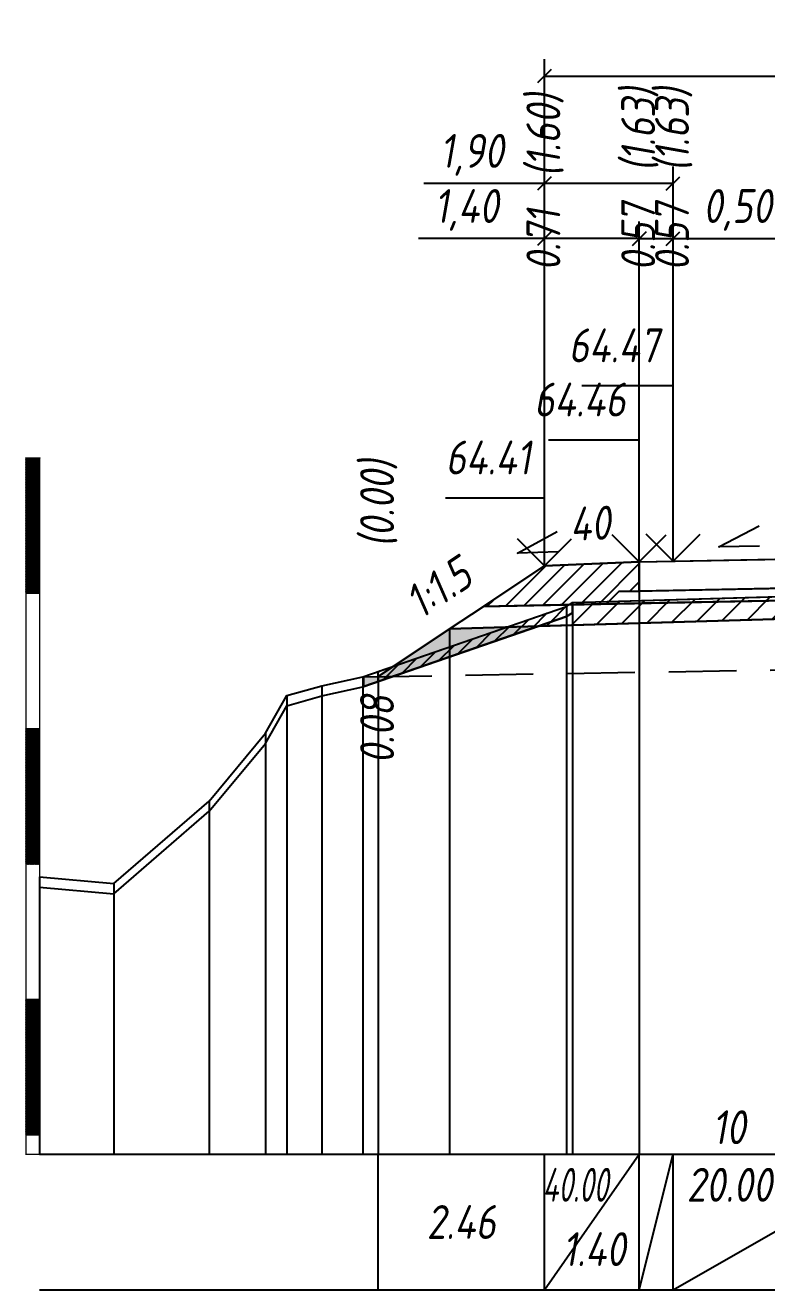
# Model space of a CAD drawing. Extents: x -717 to 1451, y -133302 to 233.
# Drawn here: x 78.9 to 133.7, y -129831 to -129737.6 of the extents above; entities that cross this region are included whole.
import ezdxf
from ezdxf.enums import TextEntityAlignment as Align

# ---------------------------------------------------------------- set-up
doc = ezdxf.new("R2010")
doc.units = 0
doc.linetypes.add('штриховая', pattern=[0.75, 0.5, -0.25])
for name, color, linetype in [('Интерполированный поперечник', 2, 'Continuous'), ('Код_514', 1, 'Continuous'), ('Контур_0', 7, 'Continuous'), ('Контур_2564', 7, 'Continuous'), ('Контур_2660', 7, 'Continuous'), ('Контур_2665', 7, 'Continuous'), ('Контур_400', 7, 'Continuous'), ('Контур_508', 7, 'Continuous'), ('Контур_512', 7, 'Continuous'), ('Контур_513', 7, 'Continuous'), ('Красный поперечник', 1, 'Continuous'), ('Линейка абсолютных высот', 7, 'Continuous'), ('Объём_2501', 7, 'Continuous'), ('Объём_2564', 7, 'Continuous'), ('Объём_2650', 7, 'Continuous'), ('Объём_2660', 7, 'Continuous'), ('Объём_2661', 7, 'Continuous'), ('Объём_2665', 7, 'Continuous'), ('Объём_2666', 7, 'Continuous'), ('Объём_2667', 7, 'Continuous'), ('Объём_2668', 7, 'Continuous'), ('Объём_2669', 7, 'Continuous'), ('Объём_2675', 7, 'Continuous'), ('Откосы', 7, 'Continuous'), ('Отметки покрытия', 7, 'Continuous'), ('Рабочие отметки', 7, 'Continuous'), ('Рабочие отметки доп.', 7, 'Continuous'), ('Слои выравнивания', 7, 'Continuous'), ('Таблица', 7, 'Continuous'), ('Уклоны проезжей части', 7, 'Continuous'), ('Черный поперечник', 3, 'Continuous')]:
    doc.layers.add(name, color=color, linetype=linetype)
for name, color, linetype, true_color in [('Контур_2540', 2, 'Continuous', 0xffff00), ('Контур_2560', 2, 'Continuous', 0xffff00), ('Контур_2561', 7, 'Continuous', 0xff8040), ('Контур_2562', 3, 'Continuous', 0x00ff00), ('Контур_2563', 7, 'Continuous', 0xff8000), ('Контур_2570', 7, 'Continuous', 0x80ff00), ('Контур_2736', 4, 'Continuous', 0x00ffff), ('Контур_2737', 4, 'Continuous', 0x00ffff), ('Контур_2738', 4, 'Continuous', 0x00ffff), ('Контур_2739', 4, 'Continuous', 0x00ffff), ('Контур_2741', 4, 'Continuous', 0x00ffff), ('Контур_2742', 4, 'Continuous', 0x00ffff), ('Контур_2743', 4, 'Continuous', 0x00ffff), ('Контур_2744', 7, 'Continuous', 0xa4ffff), ('Контур_2745', 7, 'Continuous', 0xa4ffff), ('Контур_2747', 4, 'Continuous', 0x00ffff), ('Контур_2748', 4, 'Continuous', 0x00ffff), ('Контур_2749', 4, 'Continuous', 0x00ffff), ('Контур_2750', 4, 'Continuous', 0x00ffff), ('Контур_2751', 4, 'Continuous', 0x00ffff), ('Контур_2752', 4, 'Continuous', 0x00ffff), ('Контур_402', 7, 'Continuous', 0xff6464), ('Контур_703', 4, 'Continuous', 0x00ffff), ('Контур_705', 4, 'Continuous', 0x00ffff), ('Контур_707', 4, 'Continuous', 0x00ffff), ('Контур_720', 131, 'Continuous', 0xaaffff), ('Объём_2500', 7, 'Continuous', 0xc0c0c0), ('Объём_2520', 7, 'Continuous', 0x80ffff), ('Объём_2540', 2, 'Continuous', 0xffff00), ('Объём_2560', 2, 'Continuous', 0xffff00), ('Объём_2561', 7, 'Continuous', 0xff8040), ('Объём_2562', 3, 'Continuous', 0x00ff00), ('Объём_2563', 7, 'Continuous', 0xff8000), ('Объём_2570', 7, 'Continuous', 0x80ff00), ('Объём_2600', 7, 'Continuous', 0x808000), ('Объём_2746', 2, 'Continuous', 0xffff00)]:
    doc.layers.add(name, color=color, linetype=linetype, true_color=true_color)
doc.styles.get("Standard").update_dxf_attribs({"font": 'txt', "height": 2.5})
doc.styles.add('М', font='romand.shx', dxfattribs={"width": 0.8, "oblique": 10, "height": 2.5})
doc.dimstyles.new('ISO-25', dxfattribs={"dimtxt": 2.5, "dimasz": 2.5, "dimexe": 1.25, "dimexo": 0.625, "dimtad": 1, "dimtxsty": 'Standard', "dimcen": 2.5, "dimadec": 0, "dimazin": 0, "dimtfac": 1, "dimtmove": 0, "dimatfit": 3, "dimfxl": 1, "dimarcsym": 0})
pattern_1 = [(45.000001252, (0, 0), (-0.026516505928, 0.026516504769), []), (135.00000034, (0, 0), (-0.02651650519, -0.026516505506), [])]

# ---------------------------------------------------------------- blocks, each defined once
blk = doc.blocks.new('_Oblique')
at = {"color": 0, "linetype": 'ByBlock', "lineweight": -2}
blk.add_line((-0.5, -0.5), (0.5, 0.5), dxfattribs=at)
blk = doc.blocks.new('*D4038')
at = {"color": 0, "lineweight": -2, "transparency": 16777216}
for p, q in [((117.277, -129776.968), (117.277, -129752.113)), ((124.277, -129776.688), (124.277, -129752.113)), ((117.277, -129753.363), (107.987, -129753.363)), ((124.277, -129753.363), (117.277, -129753.363))]:
    blk.add_line(p, q, dxfattribs=at)
at = {"layer": 'Defpoints', "color": 0, "transparency": 16777216}
for p in [(124.277, -129753.363), (117.277, -129777.593), (124.277, -129777.313)]:
    blk.add_point(p, dxfattribs=at)
at = {"color": 0, "lineweight": -2, "transparency": 16777216, "rotation": 180}
blk.add_blockref('_Oblique', (117.277, -129753.363), dxfattribs=at)
at = {"color": 0, "lineweight": -2, "transparency": 16777216}
blk.add_blockref('_Oblique', (124.277, -129753.363), dxfattribs=at)
at = {"color": 0, "transparency": 16777216, "insert": (111.527, -129751.25), "char_height": 2.5, "width": 8.75, "attachment_point": 5, "style": 'М'}
blk.add_mtext('1,40', dxfattribs=at)
blk = doc.blocks.new('*D4040')
at = {"color": 0, "lineweight": -2, "transparency": 16777216}
for p, q in [((124.277, -129776.688), (124.277, -129752.113)), ((126.777, -129776.638), (126.777, -129752.113)), ((124.277, -129753.363), (126.777, -129753.363)), ((126.777, -129753.363), (135.3, -129753.363))]:
    blk.add_line(p, q, dxfattribs=at)
at = {"layer": 'Defpoints', "color": 0, "transparency": 16777216}
for p in [(126.777, -129753.363), (124.277, -129777.313), (126.777, -129777.263)]:
    blk.add_point(p, dxfattribs=at)
at = {"color": 0, "lineweight": -2, "transparency": 16777216, "rotation": 180}
blk.add_blockref('_Oblique', (124.277, -129753.363), dxfattribs=at)
at = {"color": 0, "lineweight": -2, "transparency": 16777216}
blk.add_blockref('_Oblique', (126.777, -129753.363), dxfattribs=at)
at = {"color": 0, "transparency": 16777216, "insert": (131.539, -129751.25), "char_height": 2.5, "width": 9.16667, "attachment_point": 5, "style": 'М'}
blk.add_mtext('0,50', dxfattribs=at)
blk = doc.blocks.new('*D4043')
at = {"color": 0, "lineweight": -2, "transparency": 16777216}
for p, q in [((117.277, -129776.968), (117.277, -129748.042)), ((126.777, -129776.638), (126.777, -129748.042)), ((117.277, -129749.292), (108.379, -129749.292)), ((126.777, -129749.292), (117.277, -129749.292))]:
    blk.add_line(p, q, dxfattribs=at)
at = {"layer": 'Defpoints', "color": 0, "transparency": 16777216}
for p in [(126.777, -129749.292), (117.277, -129777.593), (126.777, -129777.263)]:
    blk.add_point(p, dxfattribs=at)
at = {"color": 0, "lineweight": -2, "transparency": 16777216, "rotation": 180}
blk.add_blockref('_Oblique', (117.277, -129749.292), dxfattribs=at)
at = {"color": 0, "lineweight": -2, "transparency": 16777216}
blk.add_blockref('_Oblique', (126.777, -129749.292), dxfattribs=at)
at = {"color": 0, "transparency": 16777216, "insert": (111.92, -129747.179), "char_height": 2.5, "width": 8.75, "attachment_point": 5, "style": 'М'}
blk.add_mtext('1,90', dxfattribs=at)
blk = doc.blocks.new('*D4044')
at = {"color": 0, "lineweight": -2, "transparency": 16777216}
for p, q in [((117.277, -129776.968), (117.277, -129740.113)), ((261.527, -129777.883), (261.527, -129740.113)), ((117.277, -129741.363), (261.527, -129741.363))]:
    blk.add_line(p, q, dxfattribs=at)
at = {"layer": 'Defpoints', "color": 0, "transparency": 16777216}
for p in [(261.527, -129741.363), (117.277, -129777.593), (261.527, -129778.508)]:
    blk.add_point(p, dxfattribs=at)
at = {"color": 0, "lineweight": -2, "transparency": 16777216, "rotation": 180}
blk.add_blockref('_Oblique', (117.277, -129741.363), dxfattribs=at)
at = {"color": 0, "lineweight": -2, "transparency": 16777216}
blk.add_blockref('_Oblique', (261.527, -129741.363), dxfattribs=at)
at = {"color": 0, "transparency": 16777216, "insert": (189.402, -129739.25), "char_height": 2.5, "width": 12.5, "attachment_point": 5, "style": 'М'}
blk.add_mtext('28,85', dxfattribs=at)

msp = doc.modelspace()

# ---------------------------------------------------------------- hatches: boundary and pattern name
at = {"layer": 'Линейка абсолютных высот'}
h = msp.add_hatch(dxfattribs=at)
h.set_pattern_fill('ANSI37', scale=0.3, style=0)
h.set_pattern_definition(pattern_1)
h.paths.add_polyline_path([(80, -129779.563), (80, -129769.563), (79, -129769.563), (79, -129779.563)])
h = msp.add_hatch(dxfattribs=at)
h.set_pattern_fill('ANSI37', scale=0.3, style=0)
h.set_pattern_definition(pattern_1)
h.paths.add_polyline_path([(80, -129799.563), (80, -129789.563), (79, -129789.563), (79, -129799.563)])
h = msp.add_hatch(dxfattribs=at)
h.set_pattern_fill('ANSI37', scale=0.3, style=0)
h.set_pattern_definition(pattern_1)
h.paths.add_polyline_path([(80, -129819.563), (80, -129809.563), (79, -129809.563), (79, -129819.563)])
at = {"layer": 'Объём_2563'}
h = msp.add_hatch(dxfattribs=at)
h.set_pattern_fill('ANSI31', color=256, scale=0.3)
h.paths.add_polyline_path([(117.277, -129777.531), (124.277, -129777.251), (124.277, -129779.401), (122.777, -129779.431), (121.859, -129780.349), (112.777, -129780.531)])
h.paths.add_polyline_path([(246.446, -129780.844), (245.527, -129779.926), (244.027, -129779.896), (244.027, -129779.746), (245.425, -129779.748), (245.426, -129778.747), (244.926, -129778.747), (244.927, -129777.933), (247.748, -129778.059), (247.748, -129778.681), (249.148, -129778.681), (249.148, -129778.141), (258.144, -129778.32), (258.144, -129778.887), (259.544, -129778.887), (259.544, -129777.887), (259.044, -129777.887), (259.044, -129777.387), (261.527, -129777.696), (266.862, -129781.253)])
at = {"layer": 'Объём_2570'}
h = msp.add_hatch(dxfattribs=at)
h.set_pattern_fill('ANSI31', color=256, scale=0.2)
h.paths.add_polyline_path([(119.355, -129780.998), (118.901, -129781.279), (105, -129786.079), (105, -129785.329), (118.901, -129780.529), (119.355, -129780.248)])
h.paths.add_polyline_path([(276.434, -129779.273), (251.068, -129779.171), (241.143, -129779.419), (236.234, -129779.139), (236.234, -129778.389), (241.143, -129778.669), (251.068, -129778.421), (276.434, -129778.523)])
at = {"layer": 'Объём_2600'}
h = msp.add_hatch(dxfattribs=at)
h.set_pattern_fill('ANSI31', color=6, scale=0.4)
h.paths.add_polyline_path([(137.184, -129779.735), (137.53, -129779.726), (137.53, -129781.378), (116.813, -129782), (118.901, -129781.279), (119.355, -129780.998), (119.355, -129780.248)])
h.paths.add_polyline_path([(275.738, -129783.295), (269.926, -129783.295), (236.234, -129782.285), (236.234, -129779.139), (241.143, -129779.419), (251.068, -129779.171), (277.614, -129779.278), (282.885, -129782.723), (276.434, -129782.832)])
h = msp.add_hatch(dxfattribs=at)
h.set_pattern_fill('HONEY', color=5, scale=0.3)
h.paths.add_polyline_path([(105, -129785.716), (110.28, -129782.196), (116.813, -129782), (103.956, -129786.439), (103.956, -129785.733)])
h.paths.add_polyline_path([(284.231, -129782.7), (284.231, -129783.429), (284.119, -129783.4), (283.679, -129783.242), (282.885, -129782.723)])

# ---------------------------------------------------------------- linework, layer by layer
at = {"layer": 'Интерполированный поперечник', "linetype": 'штриховая', "ltscale": 10, "flags": 128}
msp.add_lwpolyline([(103.956, -129785.733), (284.231, -129782.7)], dxfattribs=at)
at = {"layer": 'Код_514'}
for p, q in [((105, -129831), (105, -129821)), ((117.277, -129831), (117.277, -129821)), ((117.277, -129831), (124.277, -129821)), ((124.277, -129831), (124.277, -129821)), ((124.277, -129831), (126.777, -129821)), ((126.777, -129831), (126.777, -129821)), ((126.777, -129831), (144.277, -129821))]:
    msp.add_line(p, q, dxfattribs=at)
at = {"layer": 'Контур_0', "flags": 128}
for points in [[(117.277, -129777.531), (105, -129785.716), (105, -129785.716), (105, -129785.716), (105, -129785.716), (105, -129785.716), (105, -129785.716), (105, -129785.716), (105, -129785.716), (105, -129785.716), (105, -129785.716), (105, -129785.716), (105, -129785.716), (105, -129785.716), (105, -129785.716), (105, -129785.716)], [(117.277, -129777.531), (105, -129785.716), (105, -129785.716), (105, -129785.716), (105, -129785.716), (105, -129785.716), (105, -129785.716), (105, -129785.716), (105, -129785.716), (105, -129785.716), (105, -129785.716), (105, -129785.716), (105, -129785.716), (105, -129785.716), (105, -129785.716), (105, -129785.716), (105, -129785.716), (105, -129785.716), (105, -129785.716), (105, -129785.716), (105, -129785.716), (105, -129785.716), (105, -129785.716), (105, -129785.716), (105, -129785.716), (105, -129785.716), (105, -129785.716), (105, -129785.716), (105, -129785.716), (105, -129785.716)], [(126.777, -129779.351), (124.277, -129779.401), (124.277, -129777.251), (137.53, -129776.986), (137.53, -129779.136), (126.777, -129779.351), (126.777, -129779.351)]]:
    msp.add_lwpolyline(points, dxfattribs=at)
at = {"layer": 'Контур_0', "color": 250, "flags": 128}
for points in [[(112.777, -129780.531), (121.859, -129780.349), (122.777, -129779.431), (124.277, -129779.401)], [(122.777, -129779.431), (137.53, -129779.136), (137.53, -129780.036), (121.859, -129780.349), (122.777, -129779.431), (122.777, -129779.431)]]:
    msp.add_lwpolyline(points, dxfattribs=at)
at = {"layer": 'Контур_2540', "flags": 128}
msp.add_lwpolyline([(137.53, -129781.378), (110.28, -129782.196), (112.777, -129780.531), (137.53, -129780.036), (137.53, -129781.378), (137.53, -129781.378)], dxfattribs=at)
at = {"layer": 'Контур_2560', "flags": 128}
msp.add_lwpolyline([(117.277, -129777.531), (117.277, -129777.531), (117.277, -129777.531), (124.277, -129777.251)], dxfattribs=at)
at = {"layer": 'Контур_2561', "flags": 128}
msp.add_lwpolyline([(124.277, -129777.251), (124.277, -129777.251), (117.277, -129777.531), (117.277, -129777.531), (124.277, -129777.251)], dxfattribs=at)
at = {"layer": 'Контур_2562', "flags": 128}
msp.add_lwpolyline([(117.277, -129777.531), (117.277, -129777.531), (117.277, -129777.531), (117.277, -129777.531), (117.277, -129777.531)], dxfattribs=at)
at = {"layer": 'Контур_2563', "color": 250, "flags": 128}
msp.add_lwpolyline([(117.277, -129777.531), (124.277, -129777.251), (124.277, -129779.401), (122.777, -129779.431), (121.859, -129780.349), (112.777, -129780.531), (117.277, -129777.531), (117.277, -129777.531)], dxfattribs=at)
at = {"layer": 'Контур_2564', "flags": 128}
msp.add_lwpolyline([(117.277, -129777.531), (124.277, -129777.251)], dxfattribs=at)
at = {"layer": 'Контур_2570', "flags": 128}
msp.add_lwpolyline([(80, -129801.263), (85.478, -129801.75), (92.518, -129795.662), (96.677, -129790.652), (98.27, -129787.869), (100.833, -129787.138), (103.865, -129786.471), (103.865, -129786.471), (118.901, -129781.279), (119.355, -129780.998), (119.355, -129780.248), (137.184, -129779.735), (137.53, -129779.726), (171.777, -129778.957), (179.963, -129778.773), (180.713, -129778.755), (183.369, -129778.734), (223.906, -129778.369)], dxfattribs=at)
at = {"layer": 'Контур_2660', "flags": 128}
msp.add_lwpolyline([(110.28, -129782.196), (137.53, -129781.378)], dxfattribs=at)
at = {"layer": 'Контур_2665', "flags": 128}
msp.add_lwpolyline([(117.277, -129777.531), (117.277, -129777.531)], dxfattribs=at)
at = {"layer": 'Контур_2736', "flags": 128}
msp.add_lwpolyline([(117.277, -129777.531), (105, -129785.716)], dxfattribs=at)
at = {"layer": 'Контур_2737', "flags": 128}
msp.add_lwpolyline([(105, -129785.716), (105, -129785.716)], dxfattribs=at)
at = {"layer": 'Контур_2738', "flags": 128}
msp.add_lwpolyline([(105, -129785.716), (105, -129785.716)], dxfattribs=at)
at = {"layer": 'Контур_2739', "flags": 128}
msp.add_lwpolyline([(105, -129785.716), (105, -129785.716)], dxfattribs=at)
at = {"layer": 'Контур_2741', "flags": 128}
msp.add_lwpolyline([(105, -129785.716), (105, -129785.716)], dxfattribs=at)
at = {"layer": 'Контур_2742', "flags": 128}
msp.add_lwpolyline([(105, -129785.716), (105, -129785.716)], dxfattribs=at)
at = {"layer": 'Контур_2743', "flags": 128}
msp.add_lwpolyline([(105, -129785.716), (105, -129785.716)], dxfattribs=at)
at = {"layer": 'Контур_2744', "flags": 128}
msp.add_lwpolyline([(105, -129785.716), (105, -129785.716)], dxfattribs=at)
msp.add_lwpolyline([(105, -129785.716), (105, -129785.716)], dxfattribs=at)
msp.add_lwpolyline([(105, -129785.716), (105, -129785.716)], dxfattribs=at)
msp.add_lwpolyline([(105, -129785.716), (105, -129785.716)], dxfattribs=at)
msp.add_lwpolyline([(105, -129785.716), (105, -129785.716)], dxfattribs=at)
msp.add_lwpolyline([(105, -129785.716), (105, -129785.716)], dxfattribs=at)
at = {"layer": 'Контур_2745', "flags": 128}
msp.add_lwpolyline([(105, -129785.716), (105, -129785.716)], dxfattribs=at)
msp.add_lwpolyline([(105, -129785.716), (105, -129785.716)], dxfattribs=at)
msp.add_lwpolyline([(105, -129785.716), (105, -129785.716)], dxfattribs=at)
msp.add_lwpolyline([(105, -129785.716), (105, -129785.716)], dxfattribs=at)
msp.add_lwpolyline([(105, -129785.716), (105, -129785.716)], dxfattribs=at)
msp.add_lwpolyline([(105, -129785.716), (105, -129785.716)], dxfattribs=at)
at = {"layer": 'Контур_2747', "flags": 128}
msp.add_lwpolyline([(105, -129785.716), (105, -129785.716)], dxfattribs=at)
at = {"layer": 'Контур_2748', "flags": 128}
msp.add_lwpolyline([(105, -129785.716), (105, -129785.716)], dxfattribs=at)
at = {"layer": 'Контур_2749', "flags": 128}
msp.add_lwpolyline([(105, -129785.716), (105, -129785.716)], dxfattribs=at)
at = {"layer": 'Контур_2750', "flags": 128}
msp.add_lwpolyline([(105, -129785.716), (105, -129785.716)], dxfattribs=at)
at = {"layer": 'Контур_2751', "flags": 128}
msp.add_lwpolyline([(105, -129785.716), (105, -129785.716)], dxfattribs=at)
at = {"layer": 'Контур_2752', "flags": 128}
msp.add_lwpolyline([(105, -129785.716), (105, -129785.716)], dxfattribs=at)
at = {"layer": 'Контур_400', "flags": 128}
msp.add_lwpolyline([(124.277, -129777.251), (126.777, -129777.201), (126.777, -129777.201), (126.777, -129777.201), (126.777, -129777.201), (126.777, -129777.201), (126.777, -129777.201), (144.277, -129776.851), (171.777, -129776.301)], dxfattribs=at)
at = {"layer": 'Контур_402', "flags": 128}
msp.add_lwpolyline([(110.28, -129782.196), (137.53, -129781.378), (137.53, -129779.726), (171.777, -129778.957), (179.963, -129778.773), (180.713, -129778.755), (181.624, -129778.748), (183.369, -129778.783), (183.369, -129778.734), (183.413, -129778.734), (185.137, -129778.768), (185.137, -129778.718), (236.234, -129779.74), (236.234, -129782.285), (269.926, -129783.295)], dxfattribs=at)
at = {"layer": 'Контур_508', "flags": 128}
msp.add_lwpolyline([(105, -129785.716), (110.28, -129782.196), (137.53, -129781.378), (137.53, -129779.726), (171.777, -129778.957), (179.963, -129778.773), (180.713, -129778.755), (181.624, -129778.748), (183.369, -129778.783), (183.369, -129778.734), (183.413, -129778.734), (185.137, -129778.768), (185.137, -129778.718), (236.234, -129779.74), (236.234, -129782.285), (269.926, -129783.295), (271.832, -129784.566), (273.832, -129784.566), (276.434, -129782.832)], dxfattribs=at)
at = {"layer": 'Контур_512', "flags": 128}
msp.add_lwpolyline([(105, -129785.716), (110.28, -129782.196), (137.53, -129781.378)], dxfattribs=at)
at = {"layer": 'Контур_513', "flags": 128}
msp.add_lwpolyline([(105, -129785.716), (110.28, -129782.196), (137.53, -129781.378), (137.53, -129779.726), (171.777, -129778.957), (179.963, -129778.773), (180.713, -129778.755), (181.624, -129778.748), (183.369, -129778.783), (183.369, -129778.734), (183.413, -129778.734), (185.137, -129778.768), (185.137, -129778.718), (236.234, -129779.74), (236.234, -129782.285), (269.926, -129783.295), (271.832, -129784.566), (273.832, -129784.566), (276.434, -129782.832)], dxfattribs=at)
at = {"layer": 'Контур_703', "flags": 128}
for points in [[(117.277, -129777.531), (105, -129785.716)], [(105, -129785.716), (105, -129785.716)]]:
    msp.add_lwpolyline(points, dxfattribs=at)
at = {"layer": 'Контур_705', "flags": 128}
msp.add_lwpolyline([(105, -129785.716), (105, -129785.716)], dxfattribs=at)
at = {"layer": 'Контур_707', "flags": 128}
msp.add_lwpolyline([(105, -129785.716), (105, -129785.716)], dxfattribs=at)
at = {"layer": 'Контур_720', "flags": 128}
msp.add_lwpolyline([(105, -129785.716), (105, -129785.716)], dxfattribs=at)
at = {"layer": 'Красный поперечник'}
for p, q in [((126.777, -129777.201), (144.277, -129776.851)), ((105, -129785.716), (117.277, -129777.531)), ((117.277, -129777.531), (124.277, -129777.251)), ((124.277, -129777.251), (126.777, -129777.201)), ((110.28, -129782.196), (110.28, -129821)), ((105, -129785.716), (105, -129821))]:
    msp.add_line(p, q, dxfattribs=at)
at = {"layer": 'Линейка абсолютных высот', "color": 7, "const_width": 0.1, "flags": 128}
for points in [[(80, -129779.563), (80, -129769.563), (79, -129769.563), (79, -129779.563), (80, -129779.563)], [(80, -129789.563), (80, -129779.563), (79, -129779.563), (79, -129789.563), (80, -129789.563)], [(80, -129799.563), (80, -129789.563), (79, -129789.563), (79, -129799.563), (80, -129799.563)], [(80, -129809.563), (80, -129799.563), (79, -129799.563), (79, -129809.563), (80, -129809.563)], [(80, -129819.563), (80, -129809.563), (79, -129809.563), (79, -129819.563), (80, -129819.563)], [(80, -129821), (80, -129819.563), (79, -129819.563), (79, -129821), (80, -129821)]]:
    msp.add_lwpolyline(points, dxfattribs=at)
at = {"layer": 'Объём_2500', "flags": 128}
msp.add_lwpolyline([(126.777, -129779.351), (124.277, -129779.401), (124.277, -129777.251), (137.53, -129776.986), (137.53, -129779.136), (126.777, -129779.351), (126.777, -129779.351)], dxfattribs=at)
at = {"layer": 'Объём_2501', "flags": 128}
msp.add_lwpolyline([(124.277, -129777.251), (126.777, -129777.201), (126.777, -129777.201), (126.777, -129777.201), (126.777, -129777.201), (126.777, -129777.201), (126.777, -129777.201), (144.277, -129776.851), (171.777, -129776.301)], dxfattribs=at)
at = {"layer": 'Объём_2520', "color": 250, "flags": 128}
msp.add_lwpolyline([(122.777, -129779.431), (137.53, -129779.136), (137.53, -129780.036), (121.859, -129780.349), (122.777, -129779.431), (122.777, -129779.431)], dxfattribs=at)
at = {"layer": 'Объём_2540', "flags": 128}
msp.add_lwpolyline([(137.53, -129781.378), (110.28, -129782.196), (112.777, -129780.531), (137.53, -129780.036), (137.53, -129781.378), (137.53, -129781.378)], dxfattribs=at)
at = {"layer": 'Объём_2560', "flags": 128}
msp.add_lwpolyline([(117.277, -129777.531), (117.277, -129777.531), (117.277, -129777.531), (124.277, -129777.251)], dxfattribs=at)
at = {"layer": 'Объём_2561', "flags": 128}
msp.add_lwpolyline([(124.277, -129777.251), (124.277, -129777.251), (117.277, -129777.531), (117.277, -129777.531), (124.277, -129777.251)], dxfattribs=at)
at = {"layer": 'Объём_2562', "flags": 128}
msp.add_lwpolyline([(117.277, -129777.531), (117.277, -129777.531), (117.277, -129777.531), (117.277, -129777.531), (117.277, -129777.531)], dxfattribs=at)
at = {"layer": 'Объём_2563', "color": 250, "flags": 128}
msp.add_lwpolyline([(117.277, -129777.531), (124.277, -129777.251), (124.277, -129779.401), (122.777, -129779.431), (121.859, -129780.349), (112.777, -129780.531), (117.277, -129777.531), (117.277, -129777.531)], dxfattribs=at)
at = {"layer": 'Объём_2564', "flags": 128}
msp.add_lwpolyline([(117.277, -129777.531), (124.277, -129777.251)], dxfattribs=at)
at = {"layer": 'Объём_2570', "flags": 128}
msp.add_lwpolyline([(119.355, -129780.998), (118.901, -129781.279), (105, -129786.079), (105, -129785.329), (118.901, -129780.529), (119.355, -129780.248), (119.355, -129780.998), (119.355, -129780.998)], dxfattribs=at)
at = {"layer": 'Объём_2600', "color": 5, "flags": 128}
msp.add_lwpolyline([(105, -129785.716), (110.28, -129782.196), (116.813, -129782), (103.956, -129786.439), (103.956, -129785.733), (105, -129785.716), (105, -129785.716)], dxfattribs=at)
at = {"layer": 'Объём_2650', "color": 6, "flags": 128}
msp.add_lwpolyline([(137.184, -129779.735), (137.53, -129779.726), (137.53, -129781.378), (116.813, -129782), (118.901, -129781.279), (119.355, -129780.998), (119.355, -129780.248), (137.184, -129779.735), (137.184, -129779.735)], dxfattribs=at)
at = {"layer": 'Объём_2660', "flags": 128}
msp.add_lwpolyline([(110.28, -129782.196), (137.53, -129781.378)], dxfattribs=at)
at = {"layer": 'Объём_2661', "flags": 128}
msp.add_lwpolyline([(117.277, -129777.531), (105, -129785.716)], dxfattribs=at)
at = {"layer": 'Объём_2665', "flags": 128}
msp.add_lwpolyline([(117.277, -129777.531), (117.277, -129777.531)], dxfattribs=at)
at = {"layer": 'Объём_2666', "flags": 128}
msp.add_lwpolyline([(117.277, -129777.531), (105, -129785.716)], dxfattribs=at)
at = {"layer": 'Объём_2667', "flags": 128}
msp.add_lwpolyline([(105, -129785.716), (105, -129785.716)], dxfattribs=at)
msp.add_lwpolyline([(105, -129785.716), (105, -129785.716)], dxfattribs=at)
at = {"layer": 'Объём_2668', "flags": 128}
msp.add_lwpolyline([(105, -129785.716), (105, -129785.716)], dxfattribs=at)
msp.add_lwpolyline([(105, -129785.716), (105, -129785.716)], dxfattribs=at)
at = {"layer": 'Объём_2669', "flags": 128}
msp.add_lwpolyline([(105, -129785.716), (105, -129785.716)], dxfattribs=at)
msp.add_lwpolyline([(105, -129785.716), (105, -129785.716)], dxfattribs=at)
at = {"layer": 'Объём_2675', "flags": 128}
msp.add_lwpolyline([(105, -129785.716), (105, -129785.716)], dxfattribs=at)
msp.add_lwpolyline([(105, -129785.716), (105, -129785.716)], dxfattribs=at)
msp.add_lwpolyline([(105, -129785.716), (105, -129785.716)], dxfattribs=at)
msp.add_lwpolyline([(105, -129785.716), (105, -129785.716)], dxfattribs=at)
msp.add_lwpolyline([(105, -129785.716), (105, -129785.716)], dxfattribs=at)
msp.add_lwpolyline([(105, -129785.716), (105, -129785.716)], dxfattribs=at)
msp.add_lwpolyline([(105, -129785.716), (105, -129785.716)], dxfattribs=at)
msp.add_lwpolyline([(105, -129785.716), (105, -129785.716)], dxfattribs=at)
msp.add_lwpolyline([(105, -129785.716), (105, -129785.716)], dxfattribs=at)
msp.add_lwpolyline([(105, -129785.716), (105, -129785.716)], dxfattribs=at)
msp.add_lwpolyline([(105, -129785.716), (105, -129785.716)], dxfattribs=at)
msp.add_lwpolyline([(105, -129785.716), (105, -129785.716)], dxfattribs=at)
at = {"layer": 'Объём_2746', "flags": 128}
msp.add_lwpolyline([(137.53, -129781.378), (116.813, -129782), (118.901, -129781.279), (119.355, -129780.998), (119.355, -129780.248), (137.53, -129779.726), (137.53, -129781.378), (137.53, -129781.378)], dxfattribs=at)
at = {"layer": 'Откосы', "color": 1, "flags": 128}
for points in [[(118.289, -129776.49), (115.292, -129776.61), (118.229, -129774.991)], [(133.158, -129776.073), (130.158, -129776.133), (133.128, -129774.573)]]:
    msp.add_lwpolyline(points, dxfattribs=at)
at = {"layer": 'Отметки покрытия', "color": 1}
for p, q in [((126.777, -129764.251), (120.027, -129764.251)), ((126.777, -129777.201), (126.777, -129764.251)), ((124.277, -129768.251), (117.577, -129768.251)), ((124.277, -129777.251), (124.277, -129768.251)), ((117.277, -129772.531), (109.977, -129772.531)), ((117.277, -129777.531), (117.277, -129772.531)), ((117.277, -129777.531), (115.277, -129775.531)), ((117.277, -129777.531), (119.277, -129775.531)), ((124.277, -129777.251), (122.277, -129775.251)), ((124.277, -129777.251), (126.277, -129775.251)), ((126.777, -129777.201), (124.777, -129775.201)), ((126.777, -129777.201), (128.777, -129775.201))]:
    msp.add_line(p, q, dxfattribs=at)
at = {"layer": 'Слои выравнивания'}
msp.add_line((124.277, -129777.251), (124.277, -129821), dxfattribs=at)
at = {"layer": 'Таблица'}
for p, q in [((80, -129821), (301.434, -129821)), ((80, -129831), (301.434, -129831))]:
    msp.add_line(p, q, dxfattribs=at)
at = {"layer": 'Уклоны проезжей части', "color": 1, "flags": 128}
for points in [[(118.289, -129776.49), (115.292, -129776.61), (118.229, -129774.991)], [(133.158, -129776.073), (130.158, -129776.133), (133.128, -129774.573)]]:
    msp.add_lwpolyline(points, dxfattribs=at)
at = {"layer": 'Черный поперечник', "color": 7}
for p, q in [((118.901, -129780.529), (118.901, -129821)), ((119.355, -129780.248), (119.355, -129821)), ((103.865, -129785.721), (103.865, -129821)), ((98.27, -129787.119), (98.27, -129821)), ((100.833, -129786.388), (100.833, -129821)), ((96.677, -129789.902), (96.677, -129821)), ((92.518, -129794.912), (92.518, -129821)), ((80, -129800.513), (80, -129821)), ((85.478, -129801), (85.478, -129821))]:
    msp.add_line(p, q, dxfattribs=at)
at = {"layer": 'Черный поперечник', "flags": 128}
msp.add_lwpolyline([(80, -129800.513), (85.478, -129801), (92.518, -129794.912), (96.677, -129789.902), (98.27, -129787.119), (100.833, -129786.388), (103.865, -129785.721), (118.901, -129780.529), (119.355, -129780.248), (137.184, -129779.735), (137.53, -129779.726), (171.777, -129778.957), (179.963, -129778.773), (180.713, -129778.755), (183.369, -129778.734), (223.906, -129778.369)], dxfattribs=at)

# ---------------------------------------------------------------- texts
at = {"layer": 'Код_514', "style": 'М', "oblique": 10}
for s, width, p in [('40.00', 0.6, (117.128, -129822)), ('20.00', 0.8, (127.777, -129822))]:
    msp.add_text(s, height=2.5, dxfattribs=dict(at, width=width)).set_placement(p, align=Align.TOP_LEFT)
at = {"layer": 'Код_514', "style": 'М', "oblique": 10, "width": 0.8}
msp.add_text('2.46', height=2.5, dxfattribs=at).set_placement((111.139, -129826), align=Align.MIDDLE_CENTER)
msp.add_text('1.40', height=2.5, dxfattribs=at).set_placement((123.277, -129830), align=Align.BOTTOM_RIGHT)
at = {"layer": 'Откосы', "color": 1, "style": 'М', "oblique": 10, "width": 0.8}
for s, rotation, p in [('40', 2.29061, (120.737, -129776.392)), ('1:1.5', 33.69007, (110.584, -129780.791))]:
    msp.add_text(s, height=2.5, rotation=rotation, dxfattribs=at).set_placement(p, align=Align.BOTTOM_CENTER)
at = {"layer": 'Отметки покрытия', "color": 1, "style": 'М', "oblique": 10, "width": 0.8}
for s, p in [('64.47', (125.777, -129763.251)), ('64.46', (123.277, -129767.251)), ('64.41', (116.277, -129771.531))]:
    msp.add_text(s, height=2.5, dxfattribs=at).set_placement(p, align=Align.BOTTOM_RIGHT)
at = {"layer": 'Рабочие отметки', "color": 1, "style": 'М', "oblique": 10, "width": 0.8}
for s, p in [('0.57', (124.199, -129755.746)), ('0.57', (126.699, -129755.746)), ('0.71', (117.199, -129755.746))]:
    msp.add_text(s, height=2.5, rotation=90, dxfattribs=at).set_placement(p, align=Align.MIDDLE_LEFT)
msp.add_text('0.08', height=2.5, rotation=90, dxfattribs=at).set_placement((104.922, -129787.097), align=Align.MIDDLE_RIGHT)
at = {"layer": 'Рабочие отметки доп.', "color": 1, "style": 'М', "oblique": 10, "width": 0.8}
for s, p in [('(1.63)', (124.199, -129748.396)), ('(1.63)', (126.699, -129748.396)), ('(1.60)', (117.199, -129748.796)), ('(0.00)', (104.922, -129776.147))]:
    msp.add_text(s, height=2.5, rotation=90, dxfattribs=at).set_placement(p, align=Align.MIDDLE_LEFT)
at = {"layer": 'Слои выравнивания', "style": 'М', "oblique": 10, "width": 0.8}
msp.add_text('10', height=2.5, dxfattribs=at).set_placement((130.903, -129821), align=Align.BOTTOM_CENTER)
at = {"layer": 'Уклоны проезжей части', "color": 1, "style": 'М', "oblique": 10, "width": 0.8}
for s, rotation, p in [('40', 2.29061, (120.737, -129776.392)), ('1:1.5', 33.69007, (110.584, -129780.791))]:
    msp.add_text(s, height=2.5, rotation=rotation, dxfattribs=at).set_placement(p, align=Align.BOTTOM_CENTER)

# ---------------------------------------------------------------- dimensions: what is measured, and where the dimension line sits
at = {"color": 5}
for base, p1, p2, picture, middle in [((261.527, -129741.363), (117.277, -129777.593), (261.527, -129778.508), '*D4044', (189.402, -129739.25)), ((126.777, -129753.363), (124.277, -129777.313), (126.777, -129777.263), '*D4040', (131.539, -129751.25))]:
    dim = msp.add_linear_dim(base=base, p1=p1, p2=p2, angle=180, dimstyle='ISO-25', override={"dimasz": 1, "dimlfac": 0.2, "dimzin": 0, "dimtxsty": 'М', "dimblk1": 'Oblique', "dimblk2": 'Oblique', "dimsah": 1}, dxfattribs=at)
    dim.commit()
    dim.dimension.update_dxf_attribs({"geometry": picture, "text_midpoint": middle})
for base, p2, picture, middle in [((126.777, -129749.292), (126.777, -129777.263), '*D4043', (111.92, -129749.292)), ((124.277, -129753.363), (124.277, -129777.313), '*D4038', (111.527, -129753.363))]:
    dim = msp.add_linear_dim(base=base, p1=(117.277, -129777.593), p2=p2, angle=180, dimstyle='ISO-25', override={"dimasz": 1, "dimlfac": 0.2, "dimzin": 0, "dimtxsty": 'М', "dimblk1": 'Oblique', "dimblk2": 'Oblique', "dimsah": 1}, dxfattribs=at)
    dim.commit()
    dim.dimension.update_dxf_attribs({"geometry": picture, "text_midpoint": middle, "dimtype": 160})

doc.saveas('drawing.dxf')
